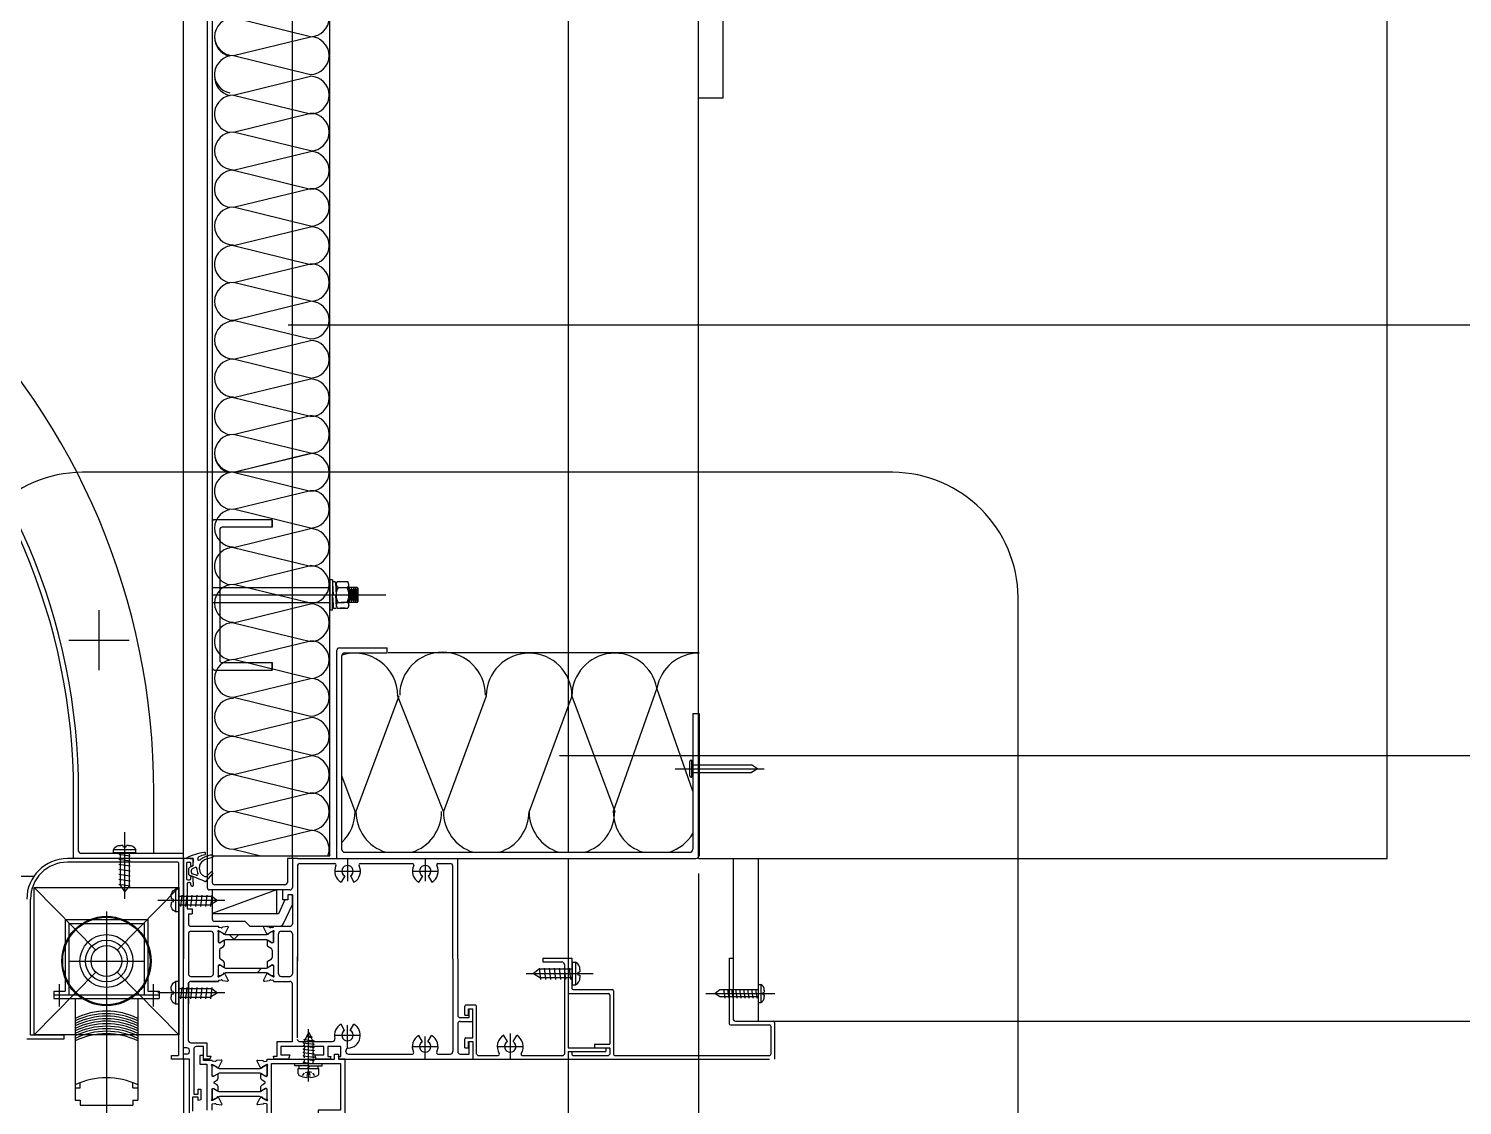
# Model space of a CAD drawing. Header units: metres. Extents: x 4816 to 6700, y 2423 to 3872.
# Drawn here: x 5486 to 6058, y 2695 to 3125 of the extents above; entities that cross this region are included whole.
import ezdxf

# ---------------------------------------------------------------- set-up
doc = ezdxf.new("R2010")
doc.units = ezdxf.units.M
for name, color, linetype in [('1', 1, 'Continuous'), ('10', 1, 'Continuous'), ('CASTFIX', 1, 'Continuous'), ('SCREW', 6, 'Continuous'), ('五金件', 1, 'Continuous'), ('型材', 1, 'Continuous'), ('填充', 1, 'Continuous'), ('点划线', 1, 'Continuous'), ('胶条', 6, 'Continuous'), ('虚线', 5, 'Continuous'), ('附件', 5, 'Continuous'), ('隔热条', 3, 'Continuous')]:
    doc.layers.add(name, color=color, linetype=linetype)

# ---------------------------------------------------------------- blocks, each defined once
blk = doc.blocks.new('10X12')
at = {"layer": 'CASTFIX', "color": 8}
blk.add_line((0, -18.34), (0, 8.33), dxfattribs=at)
at = {"layer": 'CASTFIX'}
for p, q in [((-4.5, 0), (-4.5, 1.25)), ((-4.5, 1.25), (4.5, 1.25)), ((-4.5, 0), (4.5, 0)), ((-1.75, 0), (-1.75, -13.22)), ((-1.5, 3), (-0.7, 3)), ((-0.5, 2.25), (-0.7, 3)), ((-0.5, 2.25), (0.5, 2.25)), ((0.5, 2.25), (0.7, 3)), ((0.7, 3), (1.5, 3)), ((1.75, 0), (1.75, -12.74)), ((4.5, 0), (4.5, 1.25)), ((-2.19, -1.27), (2.32, -0.67)), ((-2.19, -3.27), (2.32, -2.67)), ((-2.19, -5.27), (2.32, -4.67)), ((-2.19, -7.27), (2.32, -6.67)), ((-2.19, -9.27), (2.32, -8.67)), ((-2.19, -11.27), (2.32, -10.67)), ((-2.19, -13.27), (2.32, -12.67)), ((-1.75, -13.22), (0, -15.43)), ((0, -15.43), (1.75, -12.74))]:
    blk.add_line(p, q, dxfattribs=at)
for centre, start, end in [((-1.85, 0.15), 82.98, 157.54), ((1.85, 0.15), 22.46, 97.02)]:
    blk.add_arc(centre, 2.87, start, end, dxfattribs=at)
blk = doc.blocks.new('CONC-PIN')
at = {"layer": 'SCREW', "color": 10}
blk.add_line((-6.75, 0), (28.82, 0), dxfattribs=at)
at = {"layer": 'SCREW', "color": 6}
for p, q in [((-0.8, -2.9), (-0.8, 2.9)), ((-0.3, 3.4), (0, 3.4)), ((0, -3.4), (0, 3.4)), ((0, 1.5), (23.74, 1.5)), ((26.14, 0), (23.74, 1.5)), ((26.14, 0), (23.74, -1.5)), ((-0.3, -3.4), (0, -3.4)), ((0, -1.5), (23.74, -1.5))]:
    blk.add_line(p, q, dxfattribs=at)
for centre, start, end in [((-0.3, 2.9), 90, 180), ((-0.3, -2.9), 180, 270)]:
    blk.add_arc(centre, 0.5, start, end, dxfattribs=at)

msp = doc.modelspace()

# ---------------------------------------------------------------- hatches: boundary and pattern name
at = {"layer": '隔热条'}
h = msp.add_hatch(dxfattribs=at)
h.set_pattern_fill('ANSI38', scale=5)
h.paths.add_polyline_path([(5580.38, 2761.44, -0.13), (5580.98, 2761.28), (5581.28, 2761.11, -0.09), (5581.34, 2761.08), (5581.82, 2760.79), (5582.78, 2760.24), (5583.14, 2760.24, 0.41), (5583.54, 2760.63), (5583.54, 2764.05, 0.41), (5583.14, 2764.44), (5582.78, 2764.44), (5581.56, 2763.74), (5581.56, 2763.67, -0.58), (5581.25, 2763.51), (5581.21, 2763.53), (5580.98, 2763.4, -0.13), (5580.38, 2763.24), (5564.7, 2763.24, -0.13), (5564.1, 2763.4), (5563.87, 2763.53), (5563.83, 2763.51, -0.58), (5563.52, 2763.67), (5563.52, 2763.74), (5562.3, 2764.44), (5561.94, 2764.44, 0.41), (5561.54, 2764.04), (5561.54, 2760.64, 0.41), (5561.94, 2760.24), (5562.3, 2760.24), (5563.26, 2760.79), (5563.74, 2761.08, -0.09), (5563.8, 2761.11), (5564.1, 2761.28, -0.13), (5564.7, 2761.44)])
h = msp.add_hatch(dxfattribs=at)
h.set_pattern_fill('ANSI38', scale=5)
h.paths.add_polyline_path([(5562.3, 2751.2), (5561.94, 2751.2, 0.41), (5561.54, 2750.8), (5561.54, 2747.4, 0.41), (5561.94, 2747), (5562.3, 2747), (5563.52, 2747.7), (5563.52, 2747.77, -0.58), (5563.83, 2747.93), (5563.87, 2747.9), (5564.1, 2748.04, -0.13), (5564.7, 2748.2), (5580.38, 2748.2, -0.13), (5580.98, 2748.04), (5581.21, 2747.9), (5581.25, 2747.93, -0.58), (5581.56, 2747.77), (5581.56, 2747.7), (5582.78, 2747), (5583.14, 2747, 0.41), (5583.54, 2747.39), (5583.54, 2750.81, 0.41), (5583.14, 2751.2), (5582.78, 2751.2), (5581.82, 2750.64), (5581.34, 2750.36, -0.09), (5581.28, 2750.33), (5580.98, 2750.16, -0.13), (5580.38, 2750), (5564.7, 2750, -0.13), (5564.1, 2750.16), (5563.8, 2750.33, -0.09), (5563.74, 2750.36), (5563.26, 2750.64)])

# ---------------------------------------------------------------- linework, layer by layer
for p, q in [((5557.06, 3591.62), (5557.06, 2782.22)), ((5559.06, 3589.62), (5559.06, 2784.22)), ((5547.56, 2793.72), (5547.56, 3582.72)), ((5591.06, 2793.72), (5591.06, 3582.99)), ((5606.06, 2794.76), (5606.06, 3582.12)), ((5701.03, 3535.72), (5701.03, 2838.72)), ((5513.94, 2868.81), (5513.94, 2892.81)), ((5501.94, 2880.81), (5525.94, 2880.81)), ((5608.83, 2793.72), (5608.83, 2876.75)), ((5609.83, 2877.75), (5628.83, 2877.75)), ((5628.83, 2875.75), (5628.83, 2877.75)), ((5610.83, 2797.22), (5610.83, 2874.75)), ((5611.83, 2875.75), (5628.83, 2875.75)), ((5629.21, 2875.94), (5753.31, 2875.94)), ((5736.44, 2861.68), (5719.06, 2812.5)), ((5750.81, 2820.6), (5736.44, 2861.68)), ((5633.5, 2858.53), (5616.41, 2812.5)), ((5651.29, 2812.5), (5633.05, 2858.7)), ((5668.38, 2858.53), (5651.29, 2812.5)), ((5702.56, 2858.53), (5685.47, 2812.5)), ((5702.56, 2858.53), (5719.64, 2812.5)), ((5750.81, 2851.6), (5750.81, 2797.47)), ((5750.81, 2851.6), (5753.31, 2851.6)), ((5753.31, 2851.6), (5753.31, 2794.97)), ((5616.11, 2812.5), (5610.83, 2826.7)), ((5550.17, 2793.72), (5547.56, 2793.72)), ((5547.56, 2793.72), (5547.56, 2761.72)), ((5550.17, 2793.72), (5548.06, 2793.72)), ((5548.81, 2791.72), (5548.81, 2785.72)), ((5551.07, 2793.87), (5549.09, 2793.64)), ((5549.31, 2792.22), (5550.02, 2792.22)), ((5550.17, 2793.72), (5551.32, 2793.72)), ((5550.17, 2793.72), (5551.32, 2793.72)), ((5550.52, 2790.92), (5550.52, 2791.72)), ((5551.47, 2791.11), (5551.57, 2793.37)), ((5551.47, 2791.01), (5551.47, 2791.11)), ((5551.52, 2791.32), (5551.52, 2793.52)), ((5551.52, 2791.32), (5551.52, 2793.52)), ((5559.06, 2794.76), (5606.06, 2794.76)), ((5589.06, 2793.72), (5589.06, 2793.72)), ((5589.06, 2793.72), (5589.06, 2784.22)), ((5591.06, 2793.72), (5589.06, 2793.72)), ((5593.06, 2793.72), (5591.06, 2793.72)), ((5591.06, 2793.72), (5591.06, 2782.22)), ((5591.06, 2793.72), (5591.06, 2782.22)), ((5593.06, 2793.72), (5657.04, 2793.72)), ((5594.06, 2791.72), (5608, 2791.72)), ((5611.83, 2796.22), (5749.56, 2796.22)), ((5613.06, 2793.72), (5613.06, 2784.72)), ((5618.12, 2791.72), (5639, 2791.72)), ((5623.06, 2793.72), (5633.06, 2793.72)), ((5643.79, 2793.72), (5752.06, 2793.72)), ((5644.06, 2793.72), (5644.06, 2784.72)), ((5649.12, 2791.72), (5654.04, 2791.72)), ((5657.04, 2753.72), (5657.04, 2793.72)), ((5766.84, 2793.72), (5766.84, 2753.98)), ((5776.84, 2793.72), (5776.84, 2728.85)), ((5251.03, 2786.72), (5487.97, 2786.72)), ((5549.31, 2785.22), (5550.02, 2785.22)), ((5549.76, 2787.37), (5549.76, 2789.72)), ((5551.36, 2790.83), (5550.04, 2790.17)), ((5550.52, 2785.72), (5550.52, 2786.52)), ((5550.72, 2790.72), (5550.92, 2790.72)), ((5550.72, 2786.72), (5550.92, 2786.72)), ((5550.72, 2786.72), (5550.92, 2786.72)), ((5550.76, 2788.1), (5550.76, 2789.1)), ((5552.25, 2790.16), (5551.04, 2789.55)), ((5551.52, 2784.23), (5551.52, 2786.12)), ((5553.97, 2789.49), (5553.97, 2790.25)), ((5556.71, 2784.72), (5559.27, 2787.71)), ((5557.25, 2786.89), (5558.39, 2788.21)), ((5559.24, 2788.13), (5559.09, 2788.26)), ((5593.06, 2790.72), (5593.06, 2752.73)), ((5607.91, 2788.72), (5618.2, 2788.72)), ((5611.93, 2786.77), (5610.49, 2784.26)), ((5614.18, 2786.77), (5615.63, 2784.26)), ((5638.91, 2788.72), (5649.2, 2788.72)), ((5642.93, 2786.77), (5641.49, 2784.26)), ((5645.18, 2786.77), (5646.63, 2784.26)), ((5655.04, 2753.72), (5655.04, 2790.72)), ((5549.06, 2783.72), (5549.06, 2773.72)), ((5549.56, 2784.22), (5550.02, 2784.22)), ((5550.52, 2783.22), (5550.52, 2783.72)), ((5551.02, 2782.72), (5551.32, 2782.72)), ((5551.52, 2784.23), (5551.52, 2782.92)), ((5584.74, 2781.22), (5558.98, 2781.22)), ((5584.74, 2781.22), (5559.06, 2771.77)), ((5562.06, 2781.22), (5559.06, 2781.22)), ((5588.06, 2781.22), (5576.06, 2781.22)), ((5584.74, 2781.22), (5584.74, 2771.72)), ((5590.06, 2781.22), (5587.26, 2781.22)), ((5587.26, 2777.22), (5587.26, 2781.22)), ((5549.06, 2773.72), (5551.06, 2773.72)), ((5551.06, 2773.72), (5551.06, 2771.72)), ((5588.06, 2777.22), (5587.26, 2777.22)), ((5591.06, 2779.22), (5589.26, 2779.22)), ((5591.06, 2779.22), (5591.06, 2767.72)), ((5549.56, 2771.72), (5549.56, 2767.72)), ((5549.56, 2771.72), (5551.06, 2771.72)), ((5549.56, 2763.72), (5549.56, 2747.72)), ((5550.56, 2766.72), (5561.54, 2766.72)), ((5550.56, 2764.72), (5558.06, 2764.72)), ((5558.06, 2764.72), (5558.54, 2764.72)), ((5559.54, 2766.72), (5561.54, 2766.72)), ((5561.54, 2766.55), (5561.54, 2766.72)), ((5583.54, 2766.55), (5583.54, 2766.72)), ((5583.54, 2766.72), (5590.06, 2766.72)), ((5586.54, 2764.72), (5590.06, 2764.72)), ((5591.06, 2763.72), (5591.06, 2747.72)), ((5547.56, 2761.72), (5547.56, 2753.72)), ((5562.03, 2757.15), (5562.03, 2754.28)), ((5583.05, 2757.15), (5583.05, 2754.28)), ((5593.06, 2722.18), (5593.06, 2754.7)), ((5655.04, 2753.72), (5655.04, 2716.72)), ((5657.04, 2753.72), (5657.04, 2731.29)), ((5691.01, 2753.98), (5702.56, 2753.98)), ((5691.01, 2753.98), (5691.01, 2752.48)), ((5691.01, 2752.48), (5698.55, 2752.48)), ((5699.55, 2751.48), (5699.55, 2715.73)), ((5701.06, 2753.98), (5701.06, 2718.24)), ((5702.56, 2753.98), (5702.56, 2741.93)), ((5765.34, 2753.98), (5765.34, 2727.85)), ((5765.34, 2753.98), (5766.84, 2753.98)), ((5766.84, 2753.98), (5766.84, 2729.85)), ((5550.56, 2746.72), (5558.54, 2746.72)), ((5586.54, 2746.72), (5590.06, 2746.72)), ((5498.18, 2734.66), (5498.18, 2743.66)), ((5535.61, 2734.66), (5535.61, 2743.66)), ((5549.56, 2743.72), (5549.56, 2735.72)), ((5550.56, 2744.72), (5561.54, 2744.72)), ((5561.54, 2744.89), (5561.54, 2744.72)), ((5583.54, 2744.89), (5583.54, 2744.72)), ((5583.54, 2744.72), (5590.06, 2744.72)), ((5591.03, 2743.95), (5591.03, 2720.68)), ((5701.06, 2739.92), (5717.13, 2739.92)), ((5703.07, 2741.43), (5718.63, 2741.43)), ((5717.63, 2739.42), (5717.63, 2719.74)), ((5719.14, 2740.93), (5719.14, 2715.73)), ((5659.8, 2731.29), (5659.8, 2734.81)), ((5660.3, 2735.31), (5664.07, 2735.31)), ((5661.31, 2731.29), (5661.31, 2733.81)), ((5661.31, 2733.81), (5663.07, 2733.81)), ((5661.56, 2730.29), (5661.56, 2733.81)), ((5663.07, 2722.26), (5663.07, 2733.81)), ((5664.57, 2715.73), (5664.57, 2734.81)), ((5658.04, 2730.29), (5661.56, 2730.29)), ((5658.04, 2728.78), (5663.07, 2728.78)), ((5659.8, 2731.29), (5661.31, 2731.29)), ((5767.84, 2728.85), (5782.91, 2728.85)), ((5783.41, 2728.35), (5783.41, 2713.72)), ((5607.89, 2723.22), (5618.17, 2723.22)), ((5611.9, 2725.17), (5610.46, 2727.67)), ((5613.03, 2718.22), (5613.03, 2727.22)), ((5614.15, 2725.17), (5615.6, 2727.67)), ((5642.9, 2720.67), (5641.46, 2723.17)), ((5644.03, 2713.72), (5644.03, 2722.72)), ((5645.15, 2720.67), (5646.6, 2723.17)), ((5657.04, 2727.78), (5657.04, 2716.75)), ((5660.3, 2722.26), (5663.07, 2722.26)), ((5676.83, 2720.7), (5675.37, 2723.21)), ((5677.96, 2723.89), (5677.96, 2713.72)), ((5679.09, 2720.7), (5680.54, 2723.21)), ((5765.84, 2727.34), (5781.41, 2727.34)), ((5781.91, 2726.84), (5781.91, 2715.73)), ((5549, 2718.23), (5547.53, 2718.23)), ((5550, 2716.72), (5550, 2717.23)), ((5594.03, 2720.72), (5607.07, 2720.72)), ((5612.4, 2716.72), (5612.4, 2717.09)), ((5638.89, 2718.72), (5649.17, 2718.72)), ((5659.8, 2718.24), (5659.8, 2721.75)), ((5659.8, 2718.24), (5661.31, 2718.24)), ((5661.31, 2718.24), (5661.31, 2720.75)), ((5661.31, 2720.75), (5663.07, 2720.75)), ((5661.56, 2715.73), (5661.56, 2720.75)), ((5663.07, 2720.75), (5663.07, 2713.72)), ((5672.79, 2718.74), (5683.12, 2718.74)), ((5701.03, 2718.24), (5717.63, 2718.24)), ((5701.03, 2716.73), (5716.12, 2716.73)), ((5701.06, 2716.73), (5701.06, 2713.72)), ((5702.56, 2716.73), (5702.56, 2715.73)), ((5711.6, 2719.74), (5717.63, 2719.74)), ((5711.6, 2719.74), (5711.6, 2718.24)), ((5716.12, 2718.24), (5716.12, 2716.73)), ((5717.63, 2718.24), (5717.63, 2715.73)), ((5549, 2715.72), (5547.53, 2715.72)), ((5547.56, 2713.72), (5547.56, 2506.32)), ((5609.4, 2713.72), (5662.54, 2713.72)), ((5613.4, 2715.72), (5638.97, 2715.72)), ((5643.53, 2713.72), (5646.34, 2713.72)), ((5649.09, 2715.72), (5654.01, 2715.72)), ((5658.04, 2715.75), (5661.56, 2715.75)), ((5660.57, 2713.72), (5780.91, 2713.72)), ((5665.08, 2715.22), (5673.16, 2715.22)), ((5682.76, 2715.22), (5699.05, 2715.22)), ((5701.06, 2713.72), (5781.41, 2713.72)), ((5703.07, 2715.22), (5717.13, 2715.22)), ((5719.64, 2715.22), (5781.41, 2715.22))]:
    msp.add_line(p, q)
for points in [[(5561.51, 2744.72), (5550.53, 2744.72, 0.41), (5549.53, 2743.72), (5549.53, 2721.22, 0.41), (5550.53, 2720.22), (5557, 2720.22)], [(5557, 2720.22), (5557, 2714.92), (5558.5, 2714.92), (5558.18, 2713.72), (5555.6, 2713.72), (5555.6, 2718.72), (5552.7, 2718.72, 0.41), (5551.7, 2717.72), (5551.7, 2699.72), (5553.5, 2699.72), (5553.5, 2701.72), (5554.5, 2701.72), (5554.5, 2697.49), (5553.5, 2697.22), (5553.5, 2698.52), (5551.2, 2698.52), (5551.2, 2692.92)], [(5559, 2693.42), (5559, 2695.59, -0.35), (5559.24, 2695.88), (5560.17, 2696.09, -0.36), (5560.51, 2695.91, 0.27), (5560.75, 2695.73), (5562.66, 2695.48, 0.59), (5562.97, 2695.9), (5561.76, 2698.33), (5561.29, 2698.63, 0.58), (5560.98, 2698.47), (5560.98, 2698.29, -0.27), (5560.87, 2698.13), (5559.16, 2697.24, -1.21), (5559, 2697.7), (5559, 2701.72, -0.41), (5559.3, 2702.02), (5559.52, 2702.02, -0.14), (5559.67, 2701.98), (5561.2, 2701.06, 0.58), (5561.5, 2701.23), (5561.5, 2702.64, 0.26), (5561.02, 2703.5), (5559.92, 2704.16, -0.56), (5559.92, 2704.68), (5561.02, 2705.34, 0.26), (5561.5, 2706.19), (5561.5, 2707.61, 0.58), (5561.2, 2707.78), (5559.67, 2706.86, -0.14), (5559.52, 2706.82), (5559.3, 2706.82, -0.41), (5559, 2707.12), (5559, 2711.14, -1.21), (5559.16, 2711.6), (5560.87, 2710.71, -0.27), (5560.98, 2710.54), (5560.98, 2710.37, 0.58), (5561.29, 2710.21), (5561.76, 2710.51), (5562.97, 2712.94, 0.59), (5562.66, 2713.36), (5560.75, 2713.11, 0.27), (5560.51, 2712.93, -0.36), (5560.17, 2712.75), (5559.24, 2712.96, -0.32), (5559, 2713.22), (5555.6, 2713.22), (5555.6, 2713.72)], [(5581, 2688.92), (5581, 2695.59, 0.35), (5580.77, 2695.88), (5579.83, 2696.09, 0.36), (5579.49, 2695.91, -0.27), (5579.25, 2695.73), (5577.34, 2695.48, -0.59), (5577.03, 2695.9), (5578.24, 2698.33), (5578.71, 2698.63, -0.58), (5579.02, 2698.47), (5579.03, 2698.29, 0.27), (5579.14, 2698.13), (5580.84, 2697.24, 1.21), (5581, 2697.7), (5581, 2701.72, 0.41), (5580.7, 2702.02), (5580.49, 2702.02, 0.14), (5580.33, 2701.98), (5578.81, 2701.06, -0.58), (5578.5, 2701.23), (5578.5, 2702.64, -0.26), (5578.99, 2703.5), (5580.08, 2704.16, 0.56), (5580.08, 2704.68), (5578.99, 2705.34, -0.26), (5578.5, 2706.19), (5578.5, 2707.61, -0.58), (5578.81, 2707.78), (5580.33, 2706.86, 0.14), (5580.49, 2706.82), (5580.7, 2706.82, 0.41), (5581, 2707.12), (5581, 2711.14), (5581, 2707.12), (5581, 2711.14, 1.21), (5580.84, 2711.6), (5579.14, 2710.71, 0.27), (5579.03, 2710.54), (5579.02, 2710.37, -0.58), (5578.71, 2710.21), (5578.24, 2710.51), (5577.03, 2712.94, -0.59), (5577.34, 2713.36), (5579.25, 2713.11, -0.27), (5579.49, 2712.93, 0.36), (5579.83, 2712.75), (5580.77, 2712.96, 0.35), (5581, 2713.25), (5581, 2713.72), (5607.9, 2713.72), (5607.9, 2715.72), (5609.4, 2715.72), (5609.4, 2713.72), (5612, 2713.72), (5612, 2669.72)]]:
    msp.add_lwpolyline(points, format="xyb")
for points in [[(5589.52, 2718.72), (5586.51, 2718.72), (5586.51, 2715.37), (5590.01, 2715.37), (5589.57, 2713.72), (5583.84, 2713.72), (5583.51, 2714.92), (5585.01, 2714.92), (5585.01, 2720.72), (5589.52, 2720.72)], [(5585.01, 2720.72), (5591.03, 2720.72)], [(5612, 2713.72), (5612, 2713.72), (5609.67, 2713.72), (5609.4, 2714.72), (5610.4, 2714.72), (5610.4, 2718.72), (5605.2, 2718.72), (5605.2, 2714.72), (5606.4, 2714.72), (5606.13, 2713.72), (5600.5, 2713.72), (5600.05, 2715.37), (5603.55, 2715.37), (5603.55, 2718.72), (5591.03, 2718.72)], [(5550, 2691.72), (5550, 2713.72), (5547.53, 2713.72)], [(5555.6, 2715.22), (5554.1, 2715.22), (5554.1, 2711.72), (5557, 2711.72), (5557, 2693.42)]]:
    msp.add_lwpolyline(points)
msp.add_lwpolyline([(5601.3, 2689.42), (5582.75, 2689.42), (5582.75, 2712.02), (5610.3, 2712.02), (5610.3, 2693.42), (5601.3, 2693.42)], close=True)
for centre, radius, start, end in [((5609.83, 2876.75), 1, 90, 180), ((5611.83, 2874.75), 1, 90, 180), ((5616.01, 2858.53), 17.09, 0, 107.63), ((5650.98, 2858.93), 17.09, 0, 180), ((5685.47, 2858.53), 17.09, 0, 180), ((5719.64, 2858.53), 17.09, 10.62, 180), ((5753.24, 2858.53), 17.09, 89.77, 169.38), ((5599.02, 2812.5), 17.09, 313.75, 0), ((5633.5, 2812.5), 17.09, 180, 252.34), ((5633.5, 2812.5), 17.09, 287.66, 0), ((5668.38, 2812.5), 17.09, 180, 252.34), ((5668.38, 2812.5), 17.09, 287.66, 0), ((5702.56, 2812.5), 17.09, 180, 252.34), ((5702.56, 2812.5), 17.09, 287.66, 0), ((5736.15, 2812.5), 17.09, 180, 252.34), ((5736.15, 2812.5), 17.09, 287.66, 329.07), ((5611.83, 2797.22), 1, 180, 270), ((5611.83, 2797.22), 1, 180, 270), ((5749.56, 2797.47), 1.25, 270, 0), ((5549.31, 2791.72), 0.5, 90, 180), ((5549.07, 2793.84), 0.2, 115.42, 276.6), ((5559.9, 2771.04), 25.45, 99.05, 115.42), ((5550.02, 2791.72), 0.5, 0, 90), ((5550.72, 2790.92), 0.2, 180, 270), ((5550.92, 2791.32), 0.6, 270, 0), ((5551.07, 2793.37), 0.5, 0, 90), ((5551.32, 2793.52), 0.2, 0, 90), ((5551.32, 2793.52), 0.2, 0, 90), ((5551.27, 2791.01), 0.2, 296.57, 0), ((5553.93, 2793.76), 0.67, 102.88, 329.64), ((5558.1, 2785.43), 9.97, 101.28, 115.7), ((5556.97, 2790.25), 3, 121.19, 180), ((5560.4, 2784.58), 10.63, 98.14, 123.69), ((5560.4, 2784.58), 9.63, 98.14, 121.19), ((5555.97, 2795.67), 0.5, 278.14, 98.14), ((5558.97, 2794.61), 0.5, 278.14, 98.14), ((5594.06, 2790.72), 1, 90, 180), ((5613.06, 2788.72), 5.14, 153.7, 240), ((5608, 2791.22), 0.5, 333.7, 90), ((5613.06, 2788.72), 2.25, 300, 240), ((5613.06, 2788.72), 5.14, 300, 26.3), ((5618.12, 2791.22), 0.5, 90, 206.3), ((5644.06, 2788.72), 5.14, 153.7, 240), ((5639, 2791.22), 0.5, 333.7, 90), ((5644.06, 2788.72), 2.25, 300, 240), ((5644.06, 2788.72), 5.14, 300, 26.3), ((5649.12, 2791.22), 0.5, 90, 206.3), ((5654.04, 2790.72), 1, 0, 90), ((5752.06, 2794.97), 1.25, 270, 0), ((5549.31, 2785.72), 0.5, 180, 270), ((5550.26, 2789.72), 0.5, 116.57, 180), ((5550.26, 2787.37), 0.5, 180, 252.13), ((5550.02, 2785.72), 0.5, 270, 0), ((5531.69, 2729.77), 60.02, 65.97, 72.13), ((5550.72, 2786.52), 0.2, 90, 180), ((5550.96, 2790.4), 0.2, 116.57, 180), ((5551.26, 2789.1), 0.5, 116.57, 180), ((5551.26, 2788.1), 0.5, 180, 251.45), ((5550.96, 2786.83), 0.2, 180, 251.33), ((5550.92, 2786.12), 0.6, 0, 90), ((5550.92, 2786.12), 0.6, 0, 90), ((5531.69, 2729.77), 61.02, 69.8, 71.45), ((5552.48, 2789.71), 0.5, 357.15, 116.57), ((5552.93, 2787.51), 0.5, 249.8, 26.02), ((5556.97, 2789.49), 4, 177.15, 206.02), ((5556.97, 2789.49), 3, 180, 253.46), ((5562.31, 2807.48), 21.77, 253.46, 253.74), ((5556.49, 2787.54), 1, 253.74, 319.4), ((5558.76, 2787.88), 0.5, 49.4, 139.4), ((5559.05, 2787.91), 0.3, 319.4, 49.4), ((5549.56, 2783.72), 0.5, 90, 180), ((5550.02, 2783.72), 0.5, 0, 90), ((5551.02, 2783.22), 0.5, 180, 270), ((5551.32, 2782.92), 0.2, 270, 0), ((5556.33, 2785.05), 0.5, 245.97, 319.4), ((5590.06, 2782.22), 1, 270, 0), ((5550.56, 2767.72), 1, 180, 270), ((5550.56, 2763.72), 1, 90, 180), ((5558.54, 2763.72), 1, 0, 90), ((5586.54, 2763.72), 1, 90, 180), ((5590.06, 2767.72), 1, 270, 0), ((5590.06, 2763.72), 1, 0, 90), ((5563.03, 2757.15), 1, 121.08, 180), ((5582.05, 2757.15), 1, 0, 58.92), ((5563.03, 2754.28), 1, 180, 238.92), ((5582.05, 2754.28), 1, 301.08, 0), ((5698.55, 2751.48), 1, 0, 90), ((5550.56, 2747.72), 1, 180, 270), ((5558.54, 2747.72), 1, 270, 0), ((5586.54, 2747.72), 1, 180, 270), ((5590.06, 2747.72), 1, 270, 0), ((5550.56, 2743.72), 1, 90, 180), ((5590.06, 2743.72), 1, 0, 90), ((5703.07, 2741.93), 0.5, 180, 270), ((5717.13, 2739.42), 0.5, 0, 90), ((5718.63, 2740.93), 0.5, 0, 90), ((5660.3, 2734.81), 0.5, 90, 180), ((5664.07, 2734.81), 0.5, 0, 90), ((5658.04, 2731.29), 1, 180, 270), ((5658.04, 2727.78), 1, 90, 180), ((5767.84, 2729.85), 1, 180, 270), ((5782.91, 2728.35), 0.5, 0, 90), ((5613.03, 2723.22), 5.14, 120, 194.12), ((5613.03, 2723.22), 2.25, 120, 60), ((5613.03, 2723.22), 5.14, 273.48, 60), ((5644.03, 2718.72), 5.14, 120, 206.3), ((5644.03, 2718.72), 5.14, 333.7, 60), ((5660.3, 2721.75), 0.5, 90, 180), ((5677.96, 2718.74), 5.17, 120, 212.12), ((5677.96, 2718.74), 5.17, 327.88, 60), ((5765.84, 2727.85), 0.5, 180, 270), ((5781.41, 2726.84), 0.5, 0, 90), ((5549, 2717.23), 1, 0, 90), ((5549, 2716.72), 1, 270, 0), ((5594.03, 2721.72), 1, 180, 270), ((5607.07, 2721.72), 1, 270, 14.12), ((5613.4, 2717.09), 1, 93.48, 180), ((5613.4, 2716.72), 1, 180, 270), ((5644.03, 2718.72), 2.25, 120, 60), ((5654.04, 2716.72), 1, 270, 0), ((5658.04, 2716.75), 1, 180, 270), ((5677.96, 2718.74), 2.26, 120, 60), ((5638.97, 2716.22), 0.5, 270, 26.3), ((5649.09, 2716.22), 0.5, 153.7, 270), ((5665.08, 2715.73), 0.5, 180, 270), ((5673.16, 2715.73), 0.5, 270, 32.12), ((5682.76, 2715.73), 0.5, 147.88, 270), ((5699.05, 2715.73), 0.5, 270, 0), ((5703.07, 2715.73), 0.5, 180, 270), ((5717.13, 2715.73), 0.5, 270, 0), ((5719.64, 2715.73), 0.5, 180, 270), ((5781.41, 2715.73), 0.5, 270, 0)]:
    msp.add_arc(centre, radius, start, end)
at = {"layer": '1'}
for p, q in [((5753.03, 2793.72), (5753.03, 3609.18)), ((5762.93, 3096.98), (5762.93, 3551.89)), ((6027.82, 2793.72), (6027.82, 3479.18)), ((5762.93, 3096.98), (5752.98, 3096.98)), ((5701.03, 2838.72), (5701.03, 2796.22)), ((5503.79, 2793.72), (5503.79, 2820.18)), ((5505.79, 2796.72), (5505.79, 2820.18)), ((5535.79, 2795.72), (5535.79, 2820.18)), ((5547.56, 2793.72), (5501.29, 2793.72)), ((5545.35, 2792.25), (5501.29, 2792.25)), ((5547.56, 2795.72), (5506.79, 2795.72)), ((5545.72, 2715.19), (5545.72, 2791.88)), ((5547.56, 2749.65), (5547.56, 2793.72)), ((5701.03, 2793.72), (5701.03, 2718.24)), ((5753.03, 2793.72), (6027.82, 2793.72)), ((5488.07, 2782.22), (5512.59, 2757.23)), ((5545.72, 2782.22), (5521.2, 2757.23)), ((5590.06, 2781.22), (5558.06, 2781.22)), ((5559.06, 2781.22), (5559.06, 2771.73)), ((5588.06, 2783.22), (5560.06, 2783.22)), ((5486.6, 2723.27), (5486.6, 2777.56)), ((5500.39, 2769.34), (5533.39, 2769.34)), ((5500.39, 2769.34), (5500.39, 2740.84)), ((5516.89, 2772.62), (5516.89, 2680.6)), ((5533.39, 2769.34), (5533.39, 2740.84)), ((5501.89, 2767.84), (5531.89, 2767.84)), ((5501.89, 2767.84), (5501.89, 2739.34)), ((5531.89, 2767.84), (5531.89, 2739.34)), ((5501.89, 2752.84), (5531.89, 2752.84)), ((5512.59, 2748.45), (5488.07, 2723.46)), ((5521.2, 2748.45), (5545.72, 2723.46)), ((5547.56, 2713.72), (5547.56, 2749.65)), ((5495.89, 2740.84), (5495.89, 2737.84)), ((5495.89, 2740.84), (5500.39, 2740.84)), ((5533.39, 2740.84), (5537.89, 2740.84)), ((5537.89, 2740.84), (5537.89, 2737.84)), ((5495.89, 2739.34), (5537.89, 2739.34)), ((5495.89, 2737.84), (5537.89, 2737.84)), ((5504.39, 2737.84), (5504.39, 2697.31)), ((5529.39, 2737.84), (5529.39, 2697.31)), ((5782.91, 2728.85), (6067.21, 2728.85)), ((5499.98, 2723.27), (5486.6, 2723.27)), ((5499.98, 2721.8), (5499.98, 2723.27)), ((5485.13, 2721.8), (5499.98, 2721.8)), ((5701.03, 2716.73), (5701.03, 2506.32)), ((5542.9, 2713.72), (5542.9, 2715.19)), ((5542.9, 2715.19), (5545.69, 2715.19)), ((5547.53, 2713.72), (5542.9, 2713.72)), ((5504.39, 2702.31), (5506.39, 2702.31)), ((5506.39, 2702.31), (5506.39, 2704.31)), ((5527.39, 2702.31), (5527.39, 2704.31)), ((5527.39, 2702.31), (5529.39, 2702.31)), ((5504.39, 2697.31), (5506.39, 2697.31)), ((5506.39, 2697.31), (5506.39, 2695.31)), ((5506.39, 2695.31), (5527.39, 2695.31)), ((5527.39, 2697.31), (5527.39, 2695.31)), ((5527.39, 2697.31), (5529.39, 2697.31))]:
    msp.add_line(p, q, dxfattribs=at)
msp.add_lwpolyline([(5488.07, 2782.22), (5545.72, 2782.22), (5545.72, 2723.46), (5488.07, 2723.46)], close=True, dxfattribs=at)
for radius in [17.81, 17.44, 10.56, 8.35, 6.15]:
    msp.add_circle((5516.89, 2752.84), radius, dxfattribs=at)
for centre, radius, start, end in [((5255.79, 2820.18), 280, 0, 90), ((5255.79, 2820.18), 250, 0, 90), ((5255.79, 2820.18), 248, 0, 90), ((5506.79, 2796.72), 1, 180, 270), ((5501.29, 2777.56), 16.16, 90, 180), ((5501.29, 2777.56), 14.69, 90, 180), ((5545.35, 2791.88), 0.37, 0, 90), ((5558.06, 2782.22), 1, 180, 270), ((5560.06, 2784.22), 1, 180, 270), ((5588.06, 2784.22), 1, 270, 0), ((5590.06, 2782.22), 1, 270, 0), ((5516.89, 2704.28), 28.56, 64.05, 115.95), ((5516.89, 2703.28), 28.56, 64.05, 115.95), ((5516.89, 2702.28), 28.56, 64.05, 115.95), ((5516.89, 2701.28), 28.56, 64.05, 115.95), ((5516.89, 2700.28), 28.56, 64.05, 115.95), ((5516.89, 2699.28), 28.56, 64.05, 115.95), ((5516.89, 2698.28), 28.56, 64.05, 115.95), ((5516.89, 2697.28), 28.56, 64.05, 115.95), ((5516.89, 2696.28), 28.56, 64.05, 115.95), ((5516.89, 2695.28), 28.56, 64.05, 115.95), ((5516.89, 2677.75), 28.56, 64.05, 115.95)]:
    msp.add_arc(centre, radius, start, end, dxfattribs=at)
at = {"layer": '10'}
for p, q in [((5589.36, 3006.54), (6195.02, 3006.54)), ((5697.59, 2834.83), (6197.71, 2834.83)), ((5753.03, 2787.72), (5753.03, 2422.7))]:
    msp.add_line(p, q, dxfattribs=at)
at = {"layer": 'CASTFIX'}
for p, q in [((5756.02, 2739.92), (5783.53, 2739.92)), ((5761.51, 2741.32), (5759.74, 2739.92)), ((5759.74, 2739.92), (5761.89, 2738.52)), ((5776.87, 2741.32), (5761.51, 2741.32)), ((5763.05, 2741.67), (5763.53, 2738.06)), ((5764.65, 2741.67), (5765.13, 2738.06)), ((5766.25, 2741.67), (5766.73, 2738.06)), ((5767.85, 2741.67), (5768.33, 2738.06)), ((5769.45, 2741.67), (5769.93, 2738.06)), ((5771.05, 2741.67), (5771.53, 2738.06)), ((5772.65, 2741.67), (5773.13, 2738.06)), ((5774.25, 2741.67), (5774.73, 2738.06)), ((5775.85, 2741.67), (5776.33, 2738.06)), ((5776.87, 2743.52), (5776.87, 2736.32)), ((5776.87, 2743.52), (5777.87, 2743.52)), ((5777.87, 2743.52), (5777.87, 2736.32)), ((5778.67, 2740.32), (5779.27, 2740.48)), ((5778.67, 2740.32), (5778.67, 2739.52)), ((5778.67, 2739.52), (5779.27, 2739.36)), ((5779.27, 2741.12), (5779.27, 2740.48)), ((5776.87, 2738.52), (5761.89, 2738.52)), ((5776.87, 2736.32), (5777.87, 2736.32)), ((5779.27, 2739.36), (5779.27, 2738.72))]:
    msp.add_line(p, q, dxfattribs=at)
for centre, start, end in [((5776.99, 2741.4), 352.98, 67.54), ((5776.99, 2738.44), 292.46, 7.02)]:
    msp.add_arc(centre, 2.29, start, end, dxfattribs=at)
at = {"layer": '五金件'}
for p, q in [((5559.06, 2901.85), (5606.06, 2901.85)), ((5606.06, 2904.91), (5606.06, 2892.8)), ((5607.06, 2904.91), (5606.06, 2904.91)), ((5607.06, 2904.91), (5607.06, 2898.37)), ((5607.08, 2903.73), (5607.34, 2898.8)), ((5607.9, 2904.13), (5607.45, 2904.13)), ((5608.28, 2903.77), (5608.54, 2898.8)), ((5608.54, 2902.95), (5608.98, 2904.18)), ((5608.98, 2904.18), (5613.2, 2904.18)), ((5609.29, 2901.86), (5612.89, 2901.86)), ((5609.43, 2901.86), (5609.29, 2901.86)), ((5609.29, 2901.86), (5609.43, 2901.86)), ((5613.64, 2902.95), (5613.2, 2904.18)), ((5613.64, 2894.77), (5613.64, 2902.95)), ((5616.87, 2901.86), (5613.64, 2901.86)), ((5613.64, 2896.61), (5613.64, 2901.11)), ((5613.64, 2896.61), (5613.64, 2901.11)), ((5614.01, 2896.23), (5614.01, 2901.48)), ((5614.39, 2896.61), (5614.39, 2901.11)), ((5614.76, 2896.23), (5614.76, 2901.48)), ((5615.14, 2896.61), (5615.14, 2901.11)), ((5615.51, 2896.23), (5615.51, 2901.48)), ((5615.89, 2896.61), (5615.89, 2901.11)), ((5616.26, 2896.23), (5616.26, 2901.48)), ((5616.64, 2896.61), (5616.64, 2901.11)), ((5616.87, 2895.86), (5616.87, 2901.86)), ((5616.87, 2901.86), (5617.25, 2901.48)), ((5617.25, 2896.23), (5617.25, 2901.48)), ((5559.06, 2895.85), (5606.06, 2895.85)), ((5608.26, 2898.8), (5607.06, 2898.8)), ((5607.06, 2892.8), (5607.06, 2898.4)), ((5607.14, 2897.76), (5607.35, 2893.83)), ((5608.28, 2898.8), (5608.53, 2894.12)), ((5608.54, 2894.77), (5608.98, 2893.53)), ((5609.29, 2895.86), (5611.76, 2895.86)), ((5609.43, 2895.86), (5609.29, 2895.86)), ((5609.29, 2895.86), (5609.43, 2895.86)), ((5612.89, 2895.86), (5610.49, 2895.86)), ((5612.89, 2895.86), (5612.51, 2895.86)), ((5613.64, 2894.77), (5613.2, 2893.53)), ((5616.87, 2895.86), (5613.64, 2895.86)), ((5616.87, 2895.86), (5617.25, 2896.23)), ((5607.06, 2892.8), (5606.06, 2892.8)), ((5608.17, 2893.48), (5607.72, 2893.48)), ((5608.98, 2893.53), (5613.2, 2893.53)), ((5612.07, 2893.53), (5610.18, 2893.53))]:
    msp.add_line(p, q, dxfattribs=at)
msp.add_lwpolyline([(5608.5, 2902.89), (5608.5, 2894.71)], dxfattribs=at)
for centre, radius, start, end in [((5607.45, 2903.75), 0.38, 90, 183), ((5607.9, 2903.75), 0.38, 3, 90), ((5614.91, 2898.86), 6.38, 151.93, 208.07), ((5609.81, 2903.02), 1.27, 183.37, 245.81), ((5612.36, 2903.02), 1.27, 294.19, 356.63), ((5607.26, 2898.86), 6.38, 331.93, 28.07), ((5607.72, 2893.85), 0.38, 183, 270), ((5609.81, 2894.7), 1.27, 114.19, 176.63), ((5612.36, 2894.7), 1.27, 3.37, 65.81), ((5608.17, 2893.85), 0.38, 270, 344.7)]:
    msp.add_arc(centre, radius, start, end, dxfattribs=at)
at = {"layer": '型材'}
for p, q in [((5583.06, 2928.85), (5560.06, 2928.85)), ((5583.06, 2928.85), (5583.06, 2925.85)), ((5583.06, 2925.85), (5583.06, 2928.85)), ((5562.06, 2924.85), (5562.06, 2872.85)), ((5583.06, 2925.85), (5563.06, 2925.85)), ((5563.06, 2871.85), (5583.06, 2871.85)), ((5583.06, 2868.85), (5583.06, 2871.85)), ((5583.06, 2868.85), (5583.06, 2871.85)), ((5583.06, 2871.85), (5583.06, 2868.85)), ((5560.06, 2868.85), (5583.06, 2868.85)), ((5559.54, 2747.72), (5559.54, 2763.72)), ((5561.54, 2760.42), (5561.54, 2764.44)), ((5561.7, 2764.9), (5563.41, 2764.01)), ((5562.71, 2766.05), (5561.78, 2766.26)), ((5565.2, 2766.66), (5563.29, 2766.41)), ((5563.51, 2763.84), (5563.52, 2763.67)), ((5563.83, 2763.51), (5564.3, 2763.81)), ((5564.3, 2763.81), (5565.51, 2766.24)), ((5579.57, 2766.24), (5580.78, 2763.81)), ((5581.79, 2766.41), (5579.88, 2766.66)), ((5580.78, 2763.81), (5581.25, 2763.51)), ((5581.56, 2763.67), (5581.57, 2763.84)), ((5581.67, 2764.01), (5583.38, 2764.9)), ((5583.31, 2766.26), (5582.37, 2766.05)), ((5583.54, 2764.44), (5583.54, 2760.42)), ((5585.54, 2747.72), (5585.54, 2763.72)), ((5562.06, 2760.12), (5561.84, 2760.12)), ((5563.74, 2761.08), (5562.21, 2760.16)), ((5562.52, 2758.01), (5563.56, 2758.64)), ((5564.04, 2759.49), (5564.04, 2760.91)), ((5581.04, 2760.91), (5581.04, 2758.93)), ((5581.04, 2758.93), (5582.56, 2758.01)), ((5582.87, 2760.16), (5581.34, 2761.08)), ((5583.24, 2760.12), (5583.02, 2760.12)), ((5561.54, 2747), (5561.54, 2751.02)), ((5561.84, 2751.32), (5562.06, 2751.32)), ((5562.21, 2751.28), (5563.74, 2750.36)), ((5563.56, 2752.8), (5562.52, 2753.43)), ((5564.04, 2750.53), (5564.04, 2751.94)), ((5582.56, 2753.43), (5581.04, 2752.51)), ((5581.04, 2752.51), (5581.04, 2750.53)), ((5581.34, 2750.36), (5582.87, 2751.28)), ((5583.02, 2751.32), (5583.24, 2751.32)), ((5583.54, 2751.02), (5583.54, 2747)), ((5563.41, 2747.43), (5561.7, 2746.54)), ((5561.78, 2745.18), (5562.71, 2745.39)), ((5563.52, 2747.77), (5563.51, 2747.59)), ((5564.3, 2747.63), (5563.83, 2747.93)), ((5565.51, 2745.2), (5564.3, 2747.63)), ((5580.78, 2747.63), (5579.57, 2745.2)), ((5581.25, 2747.93), (5580.78, 2747.63)), ((5581.57, 2747.59), (5581.56, 2747.77)), ((5583.38, 2746.54), (5581.67, 2747.43)), ((5582.37, 2745.39), (5583.31, 2745.18)), ((5563.29, 2745.03), (5565.2, 2744.78)), ((5579.88, 2744.78), (5581.79, 2745.03))]:
    msp.add_line(p, q, dxfattribs=at)
msp.add_lwpolyline([(5591.03, 2718.72), (5586.51, 2718.72)], dxfattribs=at)
for centre, radius, start, end in [((5560.06, 2927.85), 1, 90, 180), ((5563.06, 2924.85), 1, 90, 180), ((5563.06, 2872.85), 1, 180, 270), ((5560.06, 2869.85), 1, 180, 270), ((5561.58, 2764.68), 0.25, 60.09, 262), ((5561.84, 2766.55), 0.3, 180, 257.52), ((5562.78, 2766.34), 0.3, 257.52, 337.08), ((5563.33, 2766.11), 0.3, 97.52, 157.08), ((5563.32, 2763.83), 0.2, 2.52, 62.52), ((5563.72, 2763.68), 0.2, 182.52, 302.52), ((5565.24, 2766.36), 0.3, 335.26, 97.52), ((5579.84, 2766.36), 0.3, 82.48, 204.74), ((5581.36, 2763.68), 0.2, 237.48, 357.48), ((5581.77, 2763.83), 0.2, 117.48, 177.48), ((5581.75, 2766.11), 0.3, 22.92, 82.48), ((5582.31, 2766.34), 0.3, 202.92, 282.48), ((5583.24, 2766.55), 0.3, 282.48, 0), ((5583.51, 2764.68), 0.25, 278, 119.91), ((5561.84, 2760.42), 0.3, 180, 270), ((5562.06, 2760.42), 0.3, 270, 301.08), ((5563.04, 2759.49), 1, 301.08, 360), ((5563.84, 2760.91), 0.2, 0, 121.08), ((5581.24, 2760.91), 0.2, 58.99, 180.02), ((5583.02, 2760.42), 0.3, 238.92, 270), ((5583.24, 2760.42), 0.3, 270, 360), ((5561.84, 2751.02), 0.3, 90, 180), ((5562.06, 2751.02), 0.3, 58.92, 90), ((5563.04, 2751.94), 1, 0, 58.92), ((5583.02, 2751.02), 0.3, 90, 121.08), ((5583.24, 2751.02), 0.3, 0, 90), ((5561.58, 2746.75), 0.25, 98, 299.91), ((5561.84, 2744.89), 0.3, 102.48, 180), ((5562.78, 2745.09), 0.3, 22.92, 102.48), ((5563.33, 2745.33), 0.3, 202.92, 262.48), ((5563.32, 2747.6), 0.2, 297.48, 357.48), ((5563.72, 2747.76), 0.2, 57.48, 177.48), ((5563.84, 2750.53), 0.2, 238.92, 0), ((5565.24, 2745.07), 0.3, 262.48, 24.74), ((5579.84, 2745.07), 0.3, 155.26, 277.52), ((5581.24, 2750.53), 0.2, 180, 301.08), ((5581.36, 2747.76), 0.2, 2.52, 122.52), ((5581.77, 2747.6), 0.2, 182.52, 242.52), ((5581.75, 2745.33), 0.3, 277.52, 337.08), ((5582.31, 2745.09), 0.3, 77.52, 157.08), ((5583.24, 2744.89), 0.3, 0, 77.52), ((5583.51, 2746.75), 0.25, 240.09, 82)]:
    msp.add_arc(centre, radius, start, end, dxfattribs=at)
at = {"layer": '填充'}
for p, q in [((5598.23, 3121.48), (5567.51, 3128.98)), ((5567.51, 3113.98), (5598.23, 3121.48)), ((5567.51, 3113.91), (5598.23, 3121.41)), ((5567.51, 3113.91), (5598.23, 3106.41)), ((5567.51, 3098.18), (5598.23, 3105.68)), ((5567.51, 3098.18), (5598.23, 3090.68)), ((5567.51, 3083.44), (5598.23, 3090.94)), ((5598.23, 3075.94), (5567.51, 3083.44)), ((5567.51, 3068.18), (5598.23, 3075.68)), ((5567.51, 3068.18), (5598.23, 3060.68)), ((5567.51, 3053.44), (5598.23, 3060.94)), ((5598.23, 3045.94), (5567.51, 3053.44)), ((5567.51, 3038.18), (5598.23, 3045.68)), ((5567.51, 3038.18), (5598.23, 3030.68)), ((5567.51, 3023.44), (5598.23, 3030.94)), ((5598.23, 3015.94), (5567.51, 3023.44)), ((5567.51, 3008.44), (5598.23, 3015.94)), ((5567.51, 3008.44), (5598.23, 3000.94)), ((5567.51, 2992.85), (5598.23, 3000.35)), ((5598.23, 2985.35), (5567.51, 2992.85)), ((5567.51, 2977.59), (5598.23, 2985.09)), ((5567.51, 2977.59), (5598.23, 2970.09)), ((5567.51, 2962.85), (5598.23, 2970.35)), ((5598.23, 2955.35), (5567.51, 2962.85)), ((5567.51, 2947.85), (5598.23, 2955.35)), ((5567.51, 2947.77), (5598.23, 2955.27)), ((5567.51, 2947.77), (5598.23, 2940.27)), ((5567.51, 2933.03), (5598.23, 2940.53)), ((5598.23, 2925.53), (5567.51, 2933.03)), ((5567.51, 2917.78), (5598.23, 2925.28)), ((5567.51, 2917.78), (5598.23, 2910.28)), ((5567.51, 2903.03), (5598.23, 2910.53)), ((5598.23, 2895.53), (5567.51, 2903.03)), ((5567.51, 2887.78), (5598.23, 2895.28)), ((5567.51, 2887.78), (5598.23, 2880.28)), ((5567.51, 2873.03), (5598.23, 2880.53)), ((5598.23, 2865.53), (5567.51, 2873.03)), ((5567.51, 2858.03), (5598.23, 2865.53)), ((5567.51, 2858.03), (5598.23, 2850.53)), ((5567.51, 2842.44), (5598.23, 2849.94)), ((5598.23, 2834.94), (5567.51, 2842.44)), ((5567.51, 2827.18), (5598.23, 2834.68)), ((5567.51, 2827.18), (5598.23, 2819.68)), ((5567.51, 2812.44), (5598.23, 2819.94)), ((5598.23, 2804.94), (5567.51, 2812.44)), ((5567.51, 2797.44), (5598.23, 2804.94)), ((5567.51, 2797.44), (5578.5, 2794.76))]:
    msp.add_line(p, q, dxfattribs=at)
for centre, start, end in [((5598.23, 3128.98), 270, 90), ((5567.51, 3121.48), 90, 270), ((5567.51, 3121.15), 176.6, 259.38), ((5598.23, 3113.91), 270, 90), ((5567.51, 3106.41), 90, 259.38), ((5567.51, 3105.42), 176.6, 259.38), ((5598.23, 3098.18), 270, 90), ((5567.51, 3090.68), 90, 259.38), ((5598.23, 3083.44), 270, 90), ((5567.51, 3075.94), 90, 270), ((5598.23, 3068.18), 270, 90), ((5567.51, 3060.68), 90, 259.38), ((5598.23, 3053.44), 270, 90), ((5567.51, 3045.94), 90, 270), ((5598.23, 3038.18), 270, 90), ((5567.51, 3030.68), 90, 259.38), ((5598.23, 3023.44), 270, 90), ((5567.51, 3015.94), 90, 270), ((5598.23, 3008.44), 270, 90), ((5567.51, 3000.49), 90, 270), ((5598.23, 2992.85), 270, 90), ((5567.51, 2985.35), 90, 270), ((5598.23, 2977.46), 270, 90), ((5567.51, 2970.09), 90, 259.38), ((5598.23, 2962.85), 270, 90), ((5567.51, 2955.35), 90, 270), ((5567.51, 2955.02), 176.6, 259.38), ((5598.23, 2947.77), 270, 90), ((5567.51, 2940.27), 90, 259.38), ((5598.23, 2933.03), 270, 90), ((5567.51, 2925.53), 90, 270), ((5598.23, 2917.78), 270, 90), ((5567.51, 2910.28), 90, 259.38), ((5598.23, 2903.03), 270, 90), ((5567.51, 2895.53), 90, 270), ((5598.23, 2887.78), 270, 90), ((5567.51, 2880.28), 90, 259.38), ((5598.23, 2873.03), 270, 90), ((5567.51, 2865.53), 90, 270), ((5598.23, 2858.03), 270, 90), ((5567.51, 2850.09), 90, 270), ((5598.23, 2842.44), 270, 90), ((5567.51, 2834.94), 90, 270), ((5598.23, 2827.18), 270, 90), ((5567.51, 2819.68), 90, 259.38), ((5598.23, 2812.44), 270, 90), ((5567.51, 2804.94), 90, 270), ((5598.23, 2797.44), 339.04, 90)]:
    msp.add_arc(centre, 7.5, start, end, dxfattribs=at)
at = {"layer": '点划线'}
for p, q in [((5559.06, 2898.85), (5628.29, 2898.85)), ((5597.53, 2704.86), (5597.53, 2725.68))]:
    msp.add_line(p, q, dxfattribs=at)
at = {"layer": '胶条'}
msp.add_lwpolyline([(5572.06, 2768.72), (5574.06, 2766.72), (5585.75, 2766.72, 0.29), (5587.56, 2767.87), (5591.06, 2775.37), (5591.06, 2778.72, 0.41), (5590.56, 2779.22), (5589.26, 2779.22), (5589.26, 2777.22), (5588.06, 2777.22), (5585.49, 2771.72), (5559.06, 2771.72), (5559.06, 2769.72, 0.41), (5560.06, 2768.72)], format="xyb", close=True, dxfattribs=at)
at = {"layer": '虚线'}
for p, q in [((5596.45, 2721.9), (5597.59, 2724.5)), ((5598.36, 2722.73), (5596.8, 2722.69)), ((5598.61, 2722.15), (5596.8, 2722.69)), ((5597.59, 2724.5), (5598.36, 2722.73)), ((5598.36, 2722.73), (5599, 2722.46)), ((5599, 2722.46), (5598.61, 2722.15)), ((5595.36, 2720.25), (5595.93, 2720.71)), ((5595.93, 2719.94), (5595.36, 2720.25)), ((5595.36, 2720.25), (5599.81, 2719.69)), ((5595.36, 2718.96), (5595.93, 2719.41)), ((5596.11, 2718.54), (5595.36, 2718.96)), ((5595.36, 2718.96), (5599.81, 2718.4)), ((5595.36, 2717.67), (5595.93, 2718.12)), ((5595.93, 2717.36), (5595.36, 2717.67)), ((5595.36, 2717.67), (5599.81, 2717.1)), ((5595.36, 2716.38), (5595.93, 2716.83)), ((5595.68, 2721.48), (5596.45, 2721.9)), ((5596.14, 2721.18), (5595.68, 2721.48)), ((5595.71, 2721.5), (5599.81, 2720.98)), ((5595.93, 2720.71), (5596.14, 2721.18)), ((5595.93, 2719.41), (5595.93, 2719.94)), ((5595.93, 2718.12), (5596.11, 2718.54)), ((5595.93, 2716.83), (5595.93, 2717.36)), ((5598.61, 2722.15), (5598.96, 2721.36)), ((5598.96, 2721.36), (5599.81, 2720.98)), ((5599.81, 2720.98), (5599.24, 2720.53)), ((5599.24, 2720.53), (5599.24, 2720)), ((5599.24, 2720), (5599.81, 2719.69)), ((5599.81, 2719.69), (5599.24, 2719.24)), ((5599.24, 2719.24), (5599.24, 2718.71)), ((5599.24, 2718.71), (5599.81, 2718.4)), ((5599.81, 2718.4), (5599.24, 2717.95)), ((5599.24, 2717.95), (5599.24, 2717.42)), ((5599.24, 2717.42), (5599.81, 2717.11)), ((5599.81, 2717.11), (5599.24, 2716.66)), ((5599.24, 2716.66), (5599.24, 2716.13)), ((5592.08, 2711.02), (5592.08, 2712.02)), ((5597.53, 2711.02), (5592.08, 2711.02)), ((5593.73, 2710.02), (5593.73, 2711.02)), ((5595.93, 2716.06), (5595.36, 2716.38)), ((5595.36, 2716.37), (5599.81, 2715.81)), ((5595.36, 2715.08), (5595.93, 2715.54)), ((5595.93, 2714.77), (5595.36, 2715.08)), ((5595.36, 2715.08), (5599.81, 2714.52)), ((5595.36, 2713.79), (5599.81, 2713.23)), ((5595.36, 2712.5), (5595.93, 2712.95)), ((5595.93, 2712.18), (5595.36, 2712.5)), ((5595.36, 2712.5), (5599.15, 2712.02)), ((5595.93, 2715.54), (5595.93, 2716.06)), ((5595.93, 2714.24), (5595.93, 2714.77)), ((5595.93, 2712.95), (5595.93, 2713.48)), ((5595.93, 2712.02), (5595.93, 2712.18)), ((5597.03, 2710.02), (5598.03, 2711.02)), ((5597.21, 2710.02), (5598.21, 2711.02)), ((5597.53, 2711.02), (5602.98, 2711.02)), ((5599.24, 2716.13), (5599.81, 2715.81)), ((5599.81, 2715.81), (5599.24, 2715.36)), ((5599.24, 2715.36), (5599.24, 2714.83)), ((5599.24, 2714.83), (5599.81, 2714.52)), ((5599.81, 2714.52), (5599.24, 2714.07)), ((5599.24, 2713.54), (5599.81, 2713.23)), ((5599.81, 2713.23), (5599.24, 2712.78)), ((5599.24, 2712.78), (5599.24, 2712.25)), ((5599.24, 2712.25), (5599.66, 2712.02)), ((5601.33, 2710.02), (5601.33, 2711.02)), ((5602.98, 2711.02), (5602.98, 2712.02)), ((5593.43, 2707.85), (5593.43, 2710.02)), ((5593.43, 2710.02), (5601.63, 2710.02)), ((5593.43, 2710.02), (5601.63, 2710.02)), ((5595.06, 2707.13), (5595.88, 2708.15)), ((5596.32, 2708.41), (5597.29, 2708.6)), ((5596.79, 2706.39), (5596.84, 2706.63)), ((5596.84, 2706.63), (5598.22, 2706.63)), ((5596.94, 2707.15), (5597.17, 2708.31)), ((5598.8, 2708.4), (5597.77, 2708.6)), ((5598.12, 2707.14), (5597.89, 2708.35)), ((5598.27, 2706.39), (5598.22, 2706.63)), ((5600, 2707.13), (5599.18, 2708.15)), ((5601.63, 2707.85), (5601.63, 2710.02))]:
    msp.add_line(p, q, dxfattribs=at)
for centre, radius, start, end in [((5594.11, 2707.85), 0.67, 180, 242.93), ((5597.53, 2714.55), 8.19, 242.93, 264.81), ((5597.53, 2714.55), 8.19, 275.19, 297.07), ((5600.95, 2707.85), 0.67, 297.07, 0)]:
    msp.add_arc(centre, radius, start, end, dxfattribs=at)
at = {"layer": '附件'}
msp.add_lwpolyline([(5457.21, 2897.76), (5457.21, 2624.8, 0.41), (5507.21, 2574.8), (5850.72, 2574.8, 0.5), (5880.57, 2624.8), (5880.57, 2897.76, 0.41), (5830.57, 2947.76), (5507.21, 2947.76, 0.41)], format="xyb", close=True, dxfattribs=at)
at = {"layer": '隔热条'}
for points in [[(5564.7, 2763.24, -0.13), (5564.1, 2763.4), (5562.3, 2764.44), (5561.94, 2764.44, 0.41), (5561.54, 2764.04), (5561.54, 2760.64, 0.41), (5561.94, 2760.24), (5562.3, 2760.24), (5564.1, 2761.28, -0.13), (5564.7, 2761.44), (5580.38, 2761.44, -0.13), (5580.98, 2761.28), (5582.78, 2760.24), (5583.14, 2760.24, 0.41), (5583.54, 2760.64), (5583.54, 2764.04, 0.41), (5583.14, 2764.44), (5582.78, 2764.44), (5580.98, 2763.4, -0.13), (5580.38, 2763.24)], [(5564.7, 2748.2, 0.13), (5564.1, 2748.04), (5562.3, 2747), (5561.94, 2747, -0.41), (5561.54, 2747.4), (5561.54, 2750.8, -0.41), (5561.94, 2751.2), (5562.3, 2751.2), (5564.1, 2750.16, 0.13), (5564.7, 2750), (5580.38, 2750, 0.13), (5580.98, 2750.16), (5582.78, 2751.2), (5583.14, 2751.2, -0.41), (5583.54, 2750.8), (5583.54, 2747.4, -0.41), (5583.14, 2747), (5582.78, 2747), (5580.98, 2748.04, 0.13), (5580.38, 2748.2)], [(5577.84, 2709.94, 0.13), (5578.44, 2710.1), (5580.24, 2711.14), (5580.6, 2711.14, -0.41), (5581, 2710.74), (5581, 2707.34, -0.41), (5580.6, 2706.94), (5580.24, 2706.94), (5578.44, 2707.98, 0.13), (5577.84, 2708.14), (5562.16, 2708.14, 0.13), (5561.56, 2707.98), (5559.76, 2706.94), (5559.4, 2706.94, -0.41), (5559, 2707.34), (5559, 2710.74, -0.41), (5559.4, 2711.14), (5559.76, 2711.14), (5561.56, 2710.1, 0.13), (5562.16, 2709.94)], [(5577.84, 2698.9, -0.13), (5578.44, 2698.74), (5580.24, 2697.7), (5580.6, 2697.7, 0.41), (5581, 2698.1), (5581, 2701.5, 0.41), (5580.6, 2701.9), (5580.24, 2701.9), (5578.44, 2700.86, -0.13), (5577.84, 2700.7), (5562.16, 2700.7, -0.13), (5561.56, 2700.86), (5559.76, 2701.9), (5559.4, 2701.9, 0.41), (5559, 2701.5), (5559, 2698.1, 0.41), (5559.4, 2697.7), (5559.76, 2697.7), (5561.56, 2698.74, -0.13), (5562.16, 2698.9)]]:
    msp.add_lwpolyline(points, format="xyb", close=True, dxfattribs=at)

# ---------------------------------------------------------------- block references
at = {"layer": '1'}
msp.add_blockref('CONC-PIN', (5750.44, 2829.55), dxfattribs=at)
at = {"layer": 'CASTFIX', "xscale": -1}
msp.add_blockref('10X12', (5524.17, 2795.97), dxfattribs=at)
at = {"layer": 'CASTFIX', "xscale": -1, "rotation": 90}
for p in [(5545.72, 2776.95), (5545.72, 2740.13)]:
    msp.add_blockref('10X12', p, dxfattribs=at)
at = {"layer": 'CASTFIX', "rotation": 270}
msp.add_blockref('10X12', (5702.72, 2747.84), dxfattribs=at)

doc.saveas('drawing.dxf')
